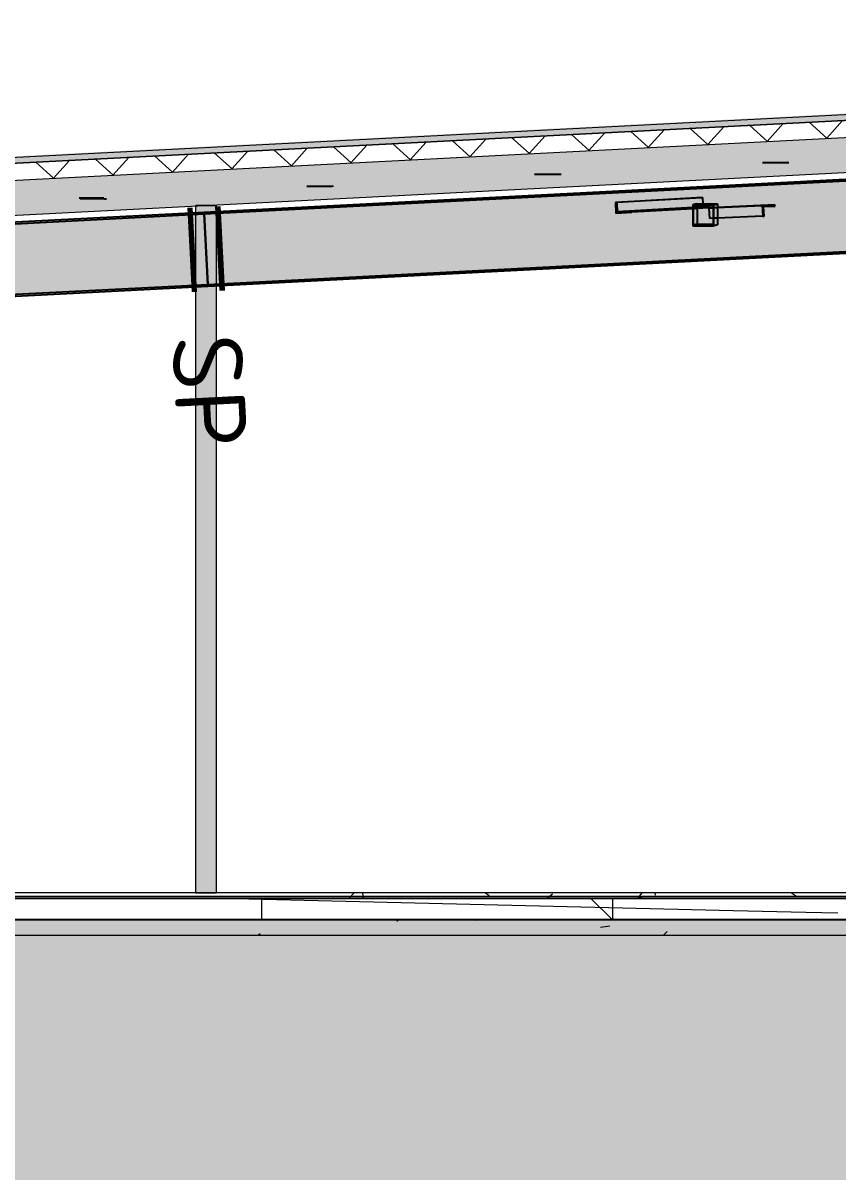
# Model space of a CAD drawing. Header units: millimetres. Extents: x 632 to 645312, y -3890 to 22200.
# Drawn here: x 583720 to 589523, y 3197 to 11433 of the extents above; entities that cross this region are included whole.
import ezdxf

# ---------------------------------------------------------------- set-up
doc = ezdxf.new("R2010")
doc.units = ezdxf.units.MM
doc.linetypes.add('Dash', pattern=[7, 5, -2])
for name, color, linetype, lineweight in [('A-230-H-FLOOR', 190, 'Continuous', 13), ('A-230-M_FLOOR', 192, 'Continuous', 13), ('A-270-M_ROOF', 132, 'Continuous', 13), ('C-920-M_TOPO', 7, 'Continuous', 13), ('S-280-M_COLUMN', 52, 'Continuous', 13), ('S-280-M_STRUCT_FRAME', 12, 'Continuous', 13), ('Z-000-T_TEXT', 131, 'Continuous', 25), ('Z-230-A_LEVEL', 51, 'Continuous', 13)]:
    doc.layers.add(name, color=color, linetype=linetype, lineweight=lineweight)
doc.styles.add('ISOCPEUR_2', font='isocpeur.ttf', dxfattribs={"height": 500})
pattern_1 = [(50, (4325937.9, 0), (1457.472, -127.512), [152.4, -1676.4]), (355, (4325937.9, 0), (-281.94, 1528.454), [121.92, -1341.12]), (100.451, (4326059.3, -10.6), (1175.54, 1400.933), [129.52, -1424.72]), (46.184, (4325937.9, 406.4), (2168.63, -336.34), [228.6, -2514.6]), (96.636, (4326118.6, 378.4), (1899.22, 1979.42), [194.28, -2137.08]), (351.184, (4325938, 406.4), (1899.24, 1979.4), [182.88, -2011.68]), (21, (4326141.1, 304.8), (1212.915, -818.12), [152.4, -1676.4]), (326, (4326141.1, 304.8), (494.417, 1473.504), [121.92, -1341.12]), (71.451, (4326242.2, 236.6), (1707.337, 655.37), [129.52, -1424.72]), (37.5, (4325937.9, 0), (24.7094, 676.44), [67.056, -1257.808, 67.056, -1294.384, -1346.2]), (37.5, (4325937.9, 0), (24.7094, 676.44), [-2686.304, 67.056, -1279.144]), (7.5, (4325937.9, 0), (534.558, 801.444), [67.056, -709.168, 67.056, -1227.328, -513.08]), (7.5, (4325937.9, 0), (534.558, 801.444), [-2070.608, 67.056, -446.024]), (327.5, (4325484.76, 0), (1084.7275, -45.831), [67.056, -440.944, 67.056, -1517.904, -2103.12]), (327.5, (4325484.76, 0), (1084.7275, -45.831), [-2092.96, 67.056, -2036.064]), (317.5, (4325281.6, 0), (1185.035, 203.414), [67.056, -593.344, 67.056, -985.52, -1493.52]), (317.5, (4325281.6, 0), (1185.035, 203.414), [-1712.976, 67.056, -1426.464])]

# ---------------------------------------------------------------- blocks, each defined once
blk = doc.blocks.new('25021-APA-ZZ-ZZ-M3-AR-000001_V3_rvt-8-S6_501-SECTION C1')
at = {"layer": 'A-230-H-FLOOR', "lineweight": 5}
h = blk.add_hatch(dxfattribs=at)
h.set_pattern_fill('FP_44', style=0, pattern_type=2)
h.set_pattern_definition(pattern_1)
h.paths.add_polyline_path([(4311938.9, 4940), (4312657.3, 4940), (4312657.3, 5050), (4307826.8, 5050), (4307826.8, 4940), (4309591.9, 4940)])
h.paths.add_polyline_path([(4282895, 4940), (4283036.9, 4940), (4283036.9, 5050), (4282803.7, 5050), (4282803.7, 4940)])
h.paths.add_polyline_path([(4283204.6, 4940), (4307676.8, 4940), (4307676.8, 5050), (4283204.6, 5050), (4283204.6, 5047.5)])
h.paths.add_polyline_path([(4307831.6, 5200), (4312657.3, 5200), (4312657.3, 5240), (4307826.8, 5240), (4307826.8, 5200)])
h.paths.add_polyline_path([(4297857, 5200), (4307676.8, 5200), (4307676.8, 5240), (4283204.6, 5240), (4283204.6, 5200), (4293163, 5200)])
h.paths.add_polyline_path([(4282891.1, 5200), (4283036.9, 5200), (4283036.9, 5240), (4282803.7, 5240), (4282803.7, 5235), (4282891.1, 5235), (4282891.1, 5230.3)])
h = blk.add_hatch(dxfattribs=at)
h.set_pattern_fill('FP_44', style=0, pattern_type=2)
h.set_pattern_definition(pattern_1)
h.paths.add_polyline_path([(4282803.7, 4940), (4283036.9, 4940), (4283036.9, 5050), (4282803.7, 5050), (4282803.7, 5047.5)])
h.paths.add_polyline_path([(4312657.3, 4940), (4312657.3, 5050), (4307826.8, 5050), (4307826.8, 4940), (4311938.9, 4940)])
h.paths.add_polyline_path([(4302550.9, 4940), (4307676.8, 4940), (4307676.8, 5050), (4283204.6, 5050), (4283204.6, 4940), (4297857, 4940)])
h.paths.add_polyline_path([(4302550.9, 5200), (4307676.8, 5200), (4307676.8, 5215), (4283204.6, 5215), (4283204.6, 5200), (4297857, 5200)])
h.paths.add_polyline_path([(4311938.9, 5200), (4312657.3, 5200), (4312657.3, 5215), (4307826.8, 5215), (4307826.8, 5200), (4309591.9, 5200)])
h.paths.add_polyline_path([(4282891.1, 5200), (4283036.9, 5200), (4283036.9, 5215), (4282891.1, 5215)])
at = {"layer": 'A-270-M_ROOF', "transparency": 33554432}
h = blk.add_hatch(color=9, dxfattribs=at)
h.paths.add_polyline_path([(4280622.8, 9735.4), (4307676.8, 11131.7), (4307676.8, 11171.8), (4280622.8, 9775.5)])
h.paths.add_polyline_path([(4307826.8, 11139.5), (4312657.3, 11388.8), (4312657.3, 11428.9), (4307826.8, 11179.5)])
at = {"layer": 'A-270-M_ROOF', "lineweight": 5}
h = blk.add_hatch(dxfattribs=at)
h.set_pattern_fill('FP_46', angle=225, style=0, pattern_type=2)
h.set_pattern_definition([(47.955, (4325937.9, -8e-07), (-222.7857, 200.9142), []), (137.955, (4325937.9, -8e-07), (-200.9142, -222.7857), [])])
h.paths.add_polyline_path([(4280622.8, 9615.3), (4307676.8, 11011.6), (4307676.8, 11131.7), (4280622.8, 9735.4), (4280622.8, 9674.2)])
h.paths.add_polyline_path([(4307826.8, 11019.3), (4312657.3, 11268.6), (4312657.3, 11388.8), (4307826.8, 11139.5), (4307826.8, 11062.2)])
at = {"layer": 'A-270-M_ROOF', "lineweight": 5, "transparency": 33554432}
h = blk.add_hatch(color=9, dxfattribs=at)
h.paths.add_polyline_path([(4280622.9, 9775.5), (4307676.8, 11171.8), (4307676.8, 11176.3), (4307460.4, 11165.2), (4307416.6, 11167.5), (4280781.3, 9792.8)])
h.paths.add_polyline_path([(4307826.8, 11179.5), (4312657.3, 11428.9), (4312657.3, 11433.4), (4307826.8, 11183.8)])
h = blk.add_hatch(color=10, dxfattribs=at)
h.paths.add_polyline_path([(4280622.9, 9735.4), (4307676.8, 11131.7), (4307676.8, 11136.3), (4307460.4, 11125.1), (4307416.6, 11127.4), (4280781.3, 9752.7)])
h.paths.add_polyline_path([(4307826.8, 11139.5), (4312657.3, 11388.8), (4312657.3, 11393.4), (4307826.8, 11143.7)])
h = blk.add_hatch(color=254, dxfattribs=at)
h.paths.add_polyline_path([(4284252.3, 9552.3), (4307676.8, 10761.2), (4307676.8, 11011.6), (4280622.8, 9615.3), (4280622.8, 9572.6), (4280777.7, 9588.8), (4280862.3, 9588), (4280862.7, 9582.1), (4284241.8, 9756.3), (4284251.2, 9573.4)])
h.paths.add_polyline_path([(4307826.8, 10769), (4312657.3, 11018.3), (4312657.3, 11268.6), (4307826.8, 11019.3), (4307826.8, 10830.9)])
at = {"layer": 'C-920-M_TOPO', "transparency": 33554432}
h = blk.add_hatch(color=8, dxfattribs=at)
h.paths.add_polyline_path([(4279081.1, 3196.8), (4354184.5, 3196.8), (4354184.5, 4131.9), (4346414, 4300), (4341180.1, 4371.1), (4338593.7, 4424.5), (4334961.5, 4500), (4312144.8, 4500), (4312144.8, 4851.4), (4308451.8, 4900.8), (4307826.8, 4914), (4307826.8, 4900), (4308451.8, 4898), (4308451.8, 4500), (4307051.8, 4500), (4307051.8, 4900), (4307676.8, 4900), (4307676.8, 4917.5), (4301970.2, 5050), (4283204.6, 5050), (4283204.6, 4900), (4283892.5, 4900), (4283892.5, 4500), (4282319.8, 4500), (4282319.8, 4900), (4283036.9, 4900), (4283036.9, 5050), (4282732.8, 5050), (4282732.7, 5107.9), (4281491.7, 5054), (4281071.9, 5050.3), (4279081.1, 5053.1), (4279081.1, 3265.8)])
h.paths.add_polyline_path([(4281088.4, 5170.5), (4281428.1, 5176.2), (4282748.3, 5235), (4282891.1, 5235), (4282891.1, 5200), (4283036.9, 5200), (4283036.9, 5249), (4279081.1, 5267.2), (4279081.1, 5173.3), (4281071.9, 5170.5)])
h.paths.add_polyline_path([(4283204.6, 5200), (4293163, 5202.2), (4283204.6, 5248.2)])
at = {"layer": 'S-280-M_COLUMN', "lineweight": 5, "transparency": 33554432}
h = blk.add_hatch(color=10, dxfattribs=at)
h.paths.add_polyline_path([(4295468, 5240), (4295476.7, 5240), (4295476.7, 9556.1), (4295466.7, 9555.6), (4295466.7, 5240)])
h.paths.add_polyline_path([(4295466.7, 10084.5), (4295476.7, 10085), (4295476.7, 10134.9), (4295466.7, 10134.9), (4295466.7, 10087.7)])
h = blk.add_hatch(color=10, dxfattribs=at)
h.paths.add_polyline_path([(4295474.2, 5240), (4295476.7, 5240), (4295474.5, 9556), (4295471.7, 9555.9), (4295472.3, 5240)])
h.paths.add_polyline_path([(4295471.7, 10084.8), (4295476.7, 10085), (4295476.7, 10134.9), (4295471.7, 10134.9), (4295471.7, 10087.7)])
blk.add_hatch(color=10, dxfattribs=at).paths.add_polyline_path([(4295606.7, 5240), (4295606.7, 9562.8), (4295556.5, 9560.3), (4295530, 10087.8), (4295606.7, 10091.7), (4295606.7, 10134.9), (4295476.7, 10134.9), (4295476.7, 10085), (4295529.2, 10087.7), (4295555.7, 9560.2), (4295476.7, 9556.1), (4295476.7, 5240)])
blk.add_hatch(color=10, dxfattribs=at).paths.add_polyline_path([(4295606.7, 5240), (4295606.7, 9562.8), (4295556.5, 9560.3), (4295530, 10087.8), (4295606.7, 10091.7), (4295606.7, 10134.9), (4295476.7, 10134.9), (4295476.7, 10085), (4295529.2, 10087.7), (4295555.7, 9560.2), (4295476.7, 9556.1), (4295476.7, 5240)])
h = blk.add_hatch(color=10, dxfattribs=at)
h.paths.add_polyline_path([(4295611.7, 5240), (4295616.7, 5240), (4295615.3, 9563.3), (4295606.7, 9562.8), (4295606.7, 5240)])
h.paths.add_polyline_path([(4295606.7, 10091.7), (4295616.7, 10092.3), (4295615.3, 10134.9), (4295606.7, 10134.9)])
h = blk.add_hatch(color=10, dxfattribs=at)
h.paths.add_polyline_path([(4295609.2, 5240), (4295611.7, 5240), (4295609.4, 9563), (4295606.7, 9562.8), (4295606.7, 5240)])
h.paths.add_polyline_path([(4295606.7, 10091.7), (4295611.7, 10092), (4295611, 10134.9), (4295606.7, 10134.9)])
at = {"layer": 'A-230-M_FLOOR', "color": 53, "lineweight": 5}
for p, q in [((4312682.3, 5240), (4282803.7, 5240)), ((4312682.3, 5215), (4282803.7, 5215)), ((4282803.7, 4940), (4312682.3, 4940)), ((4282803.7, 4940), (4312682.3, 4940))]:
    blk.add_line(p, q, dxfattribs=at)
at = {"layer": 'A-270-M_ROOF', "color": 53, "lineweight": 5}
for p, q in [((4312682.3, 11430.1), (4293436.8, 10436.9)), ((4312682.3, 11390.1), (4293439.3, 10396.9)), ((4293439.3, 10396.9), (4312682.3, 11390.1)), ((4280622.8, 9615.3), (4312682.3, 11269.9)), ((4282166.5, 9444.6), (4312682.3, 11019.6))]:
    blk.add_line(p, q, dxfattribs=at)
at = {"layer": 'C-920-M_TOPO', "color": 53, "lineweight": 5}
for p, q in [((4295651.4, 5200), (4293643.8, 5200)), ((4299298, 5112), (4295651.4, 5200)), ((4299816.2, 5100), (4299298, 5112)), ((4300043.2, 5094.7), (4299816.2, 5100))]:
    blk.add_line(p, q, dxfattribs=at)
at = {"layer": 'S-280-M_COLUMN', "color": 53, "lineweight": 5}
for p, q in [((4295466.7, 10134.9), (4295466.7, 10131.1)), ((4295466.7, 10134.9), (4295468, 10134.9)), ((4295466.7, 10134.9), (4295468, 10134.9)), ((4295466.7, 10131.1), (4295466.7, 5240)), ((4295468, 10134.9), (4295471.7, 10134.9)), ((4295468, 10134.9), (4295471.7, 10134.9)), ((4295471.7, 10134.9), (4295476.7, 10134.9)), ((4295472.3, 10134.9), (4295471.7, 10134.9)), ((4295474.2, 10134.9), (4295471.7, 10134.9)), ((4295474.2, 10134.9), (4295472.3, 10134.9)), ((4295474.1, 10134.9), (4295476.7, 10134.9)), ((4295476.7, 10134.9), (4295474.2, 10134.9)), ((4295476.7, 10134.9), (4295474.2, 10134.9)), ((4295476.7, 10134.9), (4295541.6, 10134.9)), ((4295541.6, 10134.9), (4295476.7, 10134.9)), ((4295476.7, 10134.9), (4295541.6, 10134.9)), ((4295541.6, 10134.9), (4295476.7, 10134.9)), ((4295541.6, 10134.9), (4295606.7, 10134.9)), ((4295606.7, 10134.9), (4295541.6, 10134.9)), ((4295541.6, 10134.9), (4295606.7, 10134.9)), ((4295606.7, 10134.9), (4295541.6, 10134.9)), ((4295606.7, 10134.9), (4295609.3, 10134.9)), ((4295606.7, 10134.9), (4295616.7, 10134.9)), ((4295609.2, 10134.9), (4295606.7, 10134.9)), ((4295609.2, 10134.9), (4295606.7, 10134.9)), ((4295611, 10134.9), (4295609.2, 10134.9)), ((4295611, 10134.9), (4295609.2, 10134.9)), ((4295611.7, 10134.9), (4295611, 10134.9)), ((4295611.7, 10134.9), (4295611, 10134.9)), ((4295611.7, 10134.9), (4295615.3, 10134.9)), ((4295615.3, 10134.9), (4295616.7, 10134.9)), ((4295616.7, 5240), (4295616.7, 10134.9)), ((4295466.7, 5240), (4295468, 5240)), ((4295466.7, 5240), (4295468, 5240)), ((4295468, 5240), (4295471.7, 5240)), ((4295468, 5240), (4295471.7, 5240)), ((4295471.7, 5240), (4295476.7, 5240)), ((4295472.3, 5240), (4295471.7, 5240)), ((4295476.7, 5240), (4295471.7, 5240)), ((4295476.7, 5240), (4295472.3, 5240)), ((4295474.1, 5240), (4295476.7, 5240)), ((4295606.7, 5240), (4295476.7, 5240)), ((4295476.7, 5240), (4295606.7, 5240)), ((4295606.7, 5240), (4295476.7, 5240)), ((4295476.7, 5240), (4295606.7, 5240)), ((4295606.7, 5240), (4295611.7, 5240)), ((4295606.7, 5240), (4295609.3, 5240)), ((4295609.2, 5240), (4295606.7, 5240)), ((4295609.2, 5240), (4295606.7, 5240)), ((4295611.7, 5240), (4295609.2, 5240)), ((4295611, 5240), (4295609.2, 5240)), ((4295611.7, 5240), (4295611, 5240)), ((4295611.7, 5240), (4295615.3, 5240)), ((4295611.7, 5240), (4295616.7, 5240)), ((4295615.3, 5240), (4295616.7, 5240))]:
    blk.add_line(p, q, dxfattribs=at)
blk = doc.blocks.new('NRP_Framing-Steel-Purlin Z - P914 - EZ250-15-4004951-S6_501-SECTION C1')
at = {"layer": 'S-280-M_STRUCT_FRAME', "color": 150, "lineweight": 25}
blk.add_line((4299693.7, 10439.4), (4299680.3, 10438.7), dxfattribs=at)
blk = doc.blocks.new('NRP_Framing-Steel-Purlin Z - P914 - EZ250-15-4004953-S6_501-SECTION C1')
at = {"layer": 'S-280-M_STRUCT_FRAME', "color": 150, "lineweight": 25}
blk.add_line((4298071.3, 10355.6), (4298057.8, 10355), dxfattribs=at)
blk = doc.blocks.new('NRP_Framing-Steel-Purlin Z - P914 - EZ250-15-4004941-S6_501-SECTION C1')
at = {"layer": 'S-280-M_STRUCT_FRAME', "color": 150, "lineweight": 25}
blk.add_line((4296448.8, 10271.9), (4296435.4, 10271.3), dxfattribs=at)
blk = doc.blocks.new('NRP_Framing-Steel-Purlin Z - P914 - EZ250-15-4145883-S6_501-SECTION C1')
at = {"layer": 'S-280-M_STRUCT_FRAME', "color": 150, "lineweight": 25}
for p, q in [((4294820.5, 10180.2), (4294645.8, 10181.3)), ((4294834, 10180.2), (4294820.5, 10180.2))]:
    blk.add_line(p, q, dxfattribs=at)
blk = doc.blocks.new('NRP_Framing-Steel-Purlin Z - P916 - EZ250-24-V72-S6_501-SECTION C1')
at = {"layer": 'S-280-M_STRUCT_FRAME', "color": 1, "lineweight": 25}
blk.add_line((4299681.9, 10438.7), (4299505.6, 10438.7), dxfattribs=at)
blk = doc.blocks.new('NRP_Framing-Steel-Purlin Z - P916 - EZ250-24-V73-S6_501-SECTION C1')
at = {"layer": 'S-280-M_STRUCT_FRAME', "color": 1, "lineweight": 25}
blk.add_line((4298059.5, 10355), (4297883.2, 10355), dxfattribs=at)
blk = doc.blocks.new('NRP_Framing-Steel-Purlin Z - P916 - EZ250-24-V74-S6_501-SECTION C1')
at = {"layer": 'S-280-M_STRUCT_FRAME', "color": 1, "lineweight": 25}
blk.add_line((4296437, 10271.3), (4296260.7, 10271.3), dxfattribs=at)
blk = doc.blocks.new('NRP_Framing-Steel-Purlin Z - P916 - EZ250-24-V75-S6_501-SECTION C1')
at = {"layer": 'S-280-M_STRUCT_FRAME', "color": 1, "lineweight": 25}
blk.add_line((4294814.6, 10187.5), (4294638.2, 10187.5), dxfattribs=at)
blk = doc.blocks.new('NRP_Framing-Steel-SHS - S440 - 150x150x5_0SHS-3965104-S6_501-SECTION C1')
at = {"layer": 'S-280-M_STRUCT_FRAME', "linetype": 'Dash', "lineweight": 25}
for points in [[(4299009.9, 10140.4), (4299160.1, 10140.5), (4299185.6, 10146.3), (4299035.8, 10146.3)], [(4299015, 9995.4), (4299040.9, 10001.3), (4299040.8, 10112.8), (4299036.2, 10112.5), (4299036.2, 10120.6), (4299040.8, 10121.3), (4299040.8, 10135.4), (4299015, 10135.4), (4299015, 9995.5)], [(4299160.1, 9990.5), (4299185.7, 9996.3), (4299183.8, 10145.9), (4299160.1, 10140.5), (4299160.1, 10116.5)], [(4299015, 9995.4), (4299155.1, 9995.5), (4299155.1, 10001.3), (4299040.9, 10001.3)]]:
    blk.add_hatch(color=256, dxfattribs=at).paths.add_polyline_path(points)
h = blk.add_hatch(color=256, dxfattribs=at)
h.paths.add_polyline_path([(4299009.9, 9990.4), (4299160.1, 9990.5), (4299160.1, 10140.5), (4299009.9, 10140.4)])
h.paths.add_polyline_path([(4299015, 9995.4), (4299015, 10135.4), (4299155.1, 10135.5), (4299155.1, 9995.5)])
at = {"layer": 'S-280-M_STRUCT_FRAME', "lineweight": 25}
for p, q in [((4299035.8, 10146.3), (4299009.9, 10140.4)), ((4299160.1, 10140.5), (4299009.9, 10140.4)), ((4299009.9, 10140.4), (4299009.9, 9990.4)), ((4299015, 10135.4), (4299155.1, 10135.5)), ((4299015, 9995.4), (4299015, 10135.4)), ((4299035.8, 10146.3), (4299185.6, 10146.3)), ((4299040.8, 10135.4), (4299040.8, 10121.3)), ((4299155.1, 10135.5), (4299155.1, 9995.5)), ((4299160.1, 10140.5), (4299185.6, 10146.3)), ((4299160.1, 9990.5), (4299160.1, 10140.5)), ((4299185.6, 10146.3), (4299185.6, 10120.6)), ((4299040.8, 10112.8), (4299040.9, 10001.3)), ((4299009.9, 9990.4), (4299160.1, 9990.5)), ((4299040.9, 10001.3), (4299015, 9995.4)), ((4299155.1, 9995.5), (4299015, 9995.4)), ((4299040.9, 10001.3), (4299155.1, 10001.3)), ((4299185.7, 9996.3), (4299160.1, 9990.5)), ((4299185.6, 10045.5), (4299185.7, 9996.3))]:
    blk.add_line(p, q, dxfattribs=at)
at = {"layer": 'S-280-M_STRUCT_FRAME', "linetype": 'Dash', "lineweight": 25}
for p, q in [((4299040.8, 10121.3), (4299040.8, 10112.9)), ((4299185.6, 10120.5), (4299185.6, 10045.6))]:
    blk.add_line(p, q, dxfattribs=at)
blk = doc.blocks.new('NRP_Framing-Steel-EA - RB725 - 75x75x8EA-4012080-S6_501-SECTION C1')
at = {"layer": 'S-280-M_STRUCT_FRAME', "linetype": 'Dash', "lineweight": 25}
for points in [[(4298458.6, 10155.3), (4298470.7, 10155.9), (4299079.2, 10190.7), (4299074, 10190.4)], [(4298462, 10080.3), (4298575.6, 10086.2), (4298575.2, 10094.2), (4298473.7, 10088.9), (4298470.7, 10155.9), (4298458.6, 10155.3)], [(4298473.7, 10088.9), (4299009.9, 10119.1), (4299009.9, 10119.6)]]:
    blk.add_hatch(color=256, dxfattribs=at).paths.add_polyline_path(points)
h = blk.add_hatch(color=256, dxfattribs=at)
h.paths.add_polyline_path([(4298473.7, 10088.9), (4299009.9, 10119.6), (4299010.4, 10140.5), (4299040.9, 10146.3), (4299081.5, 10146.3), (4299079.2, 10190.7), (4298470.7, 10155.9), (4298473.5, 10094.2)])
h.paths.add_polyline_path([(4299040.8, 10121.4), (4299082.6, 10125.7), (4299082.1, 10135.4), (4299040.8, 10135.4), (4299040.8, 10125.7)])
h = blk.add_hatch(color=256, dxfattribs=at)
h.paths.add_polyline_path([(4298575.6, 10086.2), (4299009.9, 10111), (4299009.9, 10119.1), (4298575.2, 10094.2)])
h.paths.add_polyline_path([(4299036.2, 10112.5), (4299127.3, 10117.7), (4299126.8, 10125.7), (4299036.2, 10120.6)])
at = {"layer": 'S-280-M_STRUCT_FRAME', "lineweight": 25}
for p, q in [((4299074, 10190.4), (4298458.6, 10155.3)), ((4298470.7, 10155.9), (4298458.6, 10155.3)), ((4298458.6, 10155.3), (4298462, 10080.3)), ((4299079.2, 10190.7), (4298470.7, 10155.9)), ((4298473.7, 10088.9), (4298470.7, 10155.9)), ((4299074, 10190.4), (4299076.2, 10190.5)), ((4299079.2, 10190.7), (4299081.5, 10146.3)), ((4299082.1, 10135.4), (4299082.7, 10123.8)), ((4298462, 10080.3), (4298575.6, 10086.2)), ((4299009.9, 10119.6), (4298473.7, 10088.9)), ((4298575.2, 10094.2), (4298473.7, 10088.9)), ((4299009.9, 10119.1), (4298575.2, 10094.2)), ((4298575.6, 10086.2), (4298575.2, 10094.2)), ((4299009.9, 10111), (4298575.6, 10086.2)), ((4299126.8, 10125.7), (4299036.2, 10120.6)), ((4299127.3, 10117.7), (4299036.2, 10112.5)), ((4299082.7, 10123.8), (4299040.8, 10121.4)), ((4299082.7, 10123.8), (4299123.8, 10125.6)), ((4299126.8, 10125.7), (4299127.3, 10117.7))]:
    blk.add_line(p, q, dxfattribs=at)
at = {"layer": 'S-280-M_STRUCT_FRAME', "linetype": 'Dash', "lineweight": 25}
for p, q in [((4299081.5, 10146.3), (4299082.1, 10135.5)), ((4299040.8, 10121.4), (4299010, 10119.6)), ((4299036.1, 10120.5), (4299010, 10119.1)), ((4299036.1, 10112.5), (4299010, 10111))]:
    blk.add_line(p, q, dxfattribs=at)
blk = doc.blocks.new('NRP_Framing-Steel-EA - RB725 - 75x75x8EA-4012505-S6_501-SECTION C1')
at = {"layer": 'S-280-M_STRUCT_FRAME', "linetype": 'Dash', "lineweight": 25}
h = blk.add_hatch(color=256, dxfattribs=at)
h.paths.add_polyline_path([(4299131.3, 10043.2), (4299155.1, 10044.2), (4299154.4, 10119.2), (4299127.4, 10118.1), (4299129.7, 10074.6)])
h.paths.add_polyline_path([(4299184.2, 10045.4), (4299507.6, 10059.4), (4299503.4, 10134.3), (4299183.9, 10120.5)])
blk.add_hatch(color=256, dxfattribs=at).paths.add_polyline_path([(4299507.6, 10059.4), (4299517.4, 10059.9), (4299513.7, 10126.8), (4299595.5, 10131.1), (4299595.1, 10139.1), (4299503.4, 10134.3)])
at = {"layer": 'S-280-M_STRUCT_FRAME', "lineweight": 25}
for p, q in [((4299183.9, 10120.5), (4299503.4, 10134.3)), ((4299595.1, 10139.1), (4299188.6, 10121.5)), ((4299595.1, 10139.1), (4299503.4, 10134.3)), ((4299503.4, 10134.3), (4299507.6, 10059.4)), ((4299513.7, 10126.8), (4299595.5, 10131.1)), ((4299595.5, 10131.1), (4299595.1, 10139.1)), ((4299127.4, 10118.1), (4299154.4, 10119.2)), ((4299131.3, 10043.2), (4299127.4, 10118.1)), ((4299129.7, 10118.2), (4299155.1, 10119.6)), ((4299507.6, 10059.4), (4299184.2, 10045.4)), ((4299185.6, 10121.3), (4299188.6, 10121.5)), ((4299507.6, 10059.4), (4299517.4, 10059.9)), ((4299517.4, 10059.9), (4299513.7, 10126.8)), ((4299155.1, 10044.2), (4299131.3, 10043.2))]:
    blk.add_line(p, q, dxfattribs=at)
at = {"layer": 'S-280-M_STRUCT_FRAME', "linetype": 'Dash', "lineweight": 25}
for p, q in [((4299154.4, 10119.2), (4299183.9, 10120.5)), ((4299155.2, 10119.6), (4299185.6, 10121.3)), ((4299184.2, 10045.4), (4299155.2, 10044.2))]:
    blk.add_line(p, q, dxfattribs=at)
blk = doc.blocks.new('NRP_Splice _v3_ - NRP_Splice-3209833-S6_501-SECTION C1')
at = {"layer": 'Z-000-T_TEXT', "lineweight": 70}
for p, q in [((4295428, 10118.5), (4295458.9, 9519.3)), ((4295428, 10118.5), (4295458.9, 9519.3)), ((4295627.7, 10128.8), (4295658.6, 9529.6)), ((4295658.6, 9529.6), (4295627.7, 10128.8))]:
    blk.add_line(p, q, dxfattribs=at)

msp = doc.modelspace()

# ---------------------------------------------------------------- hatches: boundary and pattern name
at = {"layer": 'A-230-H-FLOOR'}
h = msp.add_hatch(dxfattribs=at)
h.set_pattern_fill('FP_49', color=256, style=0, pattern_type=2)
h.set_pattern_definition([(45, (615418.1, 0), (-1414.214, 0), [750, -3000]), (45, (616418.1, 1000), (-1414.214, 0), [750, -3000]), (45, (617418.1, -300), (-1414.214, 0), [250, -2000]), (90, (617418.13, 500), (-500, 500), [500, -2000]), (315, (617418.1, 1000), (0, 2828.43), [500, -3000]), (0, (616418.1, 1000), (2000, 2000), [300, -1000]), (0, (613918.1, 2000), (2000, 2000), [300, -2000])])
h.paths.add_polyline_path([(602137.5, 5050), (602137.5, 5200), (572213, 5200), (572213, 5050), (601419.1, 5050)])
at = {"layer": 'S-280-M_STRUCT_FRAME', "lineweight": 5}
for points in [[(585010.2, 10074.6), (597117.2, 10698.6), (597116.5, 10711.8), (585009.5, 10087.8)], [(585036.7, 9560.3), (597143.7, 10184.3), (597143, 10197.4), (585036.1, 9573.4)], [(572284.2, 9418.6), (572518.4, 9430.7), (572520.6, 9438.2), (572581.3, 9444.8), (572670.2, 9444.8), (572670.2, 9438.5), (585010.1, 10074.6), (585009.4, 10087.7), (572283.5, 9431.8)], [(572310.7, 8904.3), (585036.6, 9560.2), (585035.9, 9573.4), (572310, 8917.5)]]:
    msp.add_hatch(color=256, dxfattribs=at).paths.add_polyline_path(points)
h = msp.add_hatch(color=256, dxfattribs=at)
h.paths.add_polyline_path([(585036.1, 9573.4), (597143, 10197.4), (597124.4, 10558.9), (596519.2, 10524.9), (596515.8, 10599.8), (597120.4, 10634.8), (597117.2, 10698.6), (585010.2, 10074.6)])
h.paths.add_polyline_path([(588495.2, 9990.4), (588490.2, 9990.4), (588490.2, 10111), (587942.2, 10080.3), (587938.9, 10155.3), (588559.5, 10190.7), (588562.9, 10146.3), (588665.8, 10146.3), (588665.9, 10121.3), (588668.9, 10121.5), (589075.3, 10139.1), (589075.3, 10131), (588993.9, 10126.8), (588997.7, 10059.9), (588983.7, 10059.2), (588665.9, 10045.5), (588665.9, 9996.3), (588635.4, 9990.5), (588521.1, 9990.4)])
h.paths.add_polyline_path([(588635.4, 10001.3), (588635.4, 10044.2), (588611.6, 10043.2), (588607.7, 10118.1), (588635.4, 10120), (588635.4, 10135.5), (588562.3, 10135.4), (588562.9, 10123.8), (588607.1, 10125.7), (588607.1, 10117.7), (588521, 10112.8), (588521.1, 10001.3), (588607.7, 10001.3)])
h = msp.add_hatch(color=256, dxfattribs=at)
h.paths.add_polyline_path([(572310, 8917.5), (585035.9, 9573.4), (585009.5, 10074.5), (572670.2, 9437.9), (572668.6, 9428.7), (572589.3, 9418.6), (572589.9, 9160.9), (572670.9, 9160.9), (572671, 9144.9), (572589.9, 9138.1), (572518.4, 9137.9), (572518.4, 9430.7), (572284.2, 9418.6), (572294.8, 9211.5)])
h.paths.add_polyline_path([(572719.5, 9180.5), (572717.9, 9255.5), (573101.7, 9274.6), (573189.8, 9276.5), (573189.8, 9268.5), (573101.7, 9264), (573101.7, 9199.6), (572725.6, 9180.5)])
h.paths.add_polyline_path([(572453.1, 9249.8), (572351.8, 9262.1), (572350.3, 9276.1), (572351.8, 9288.5), (572356.9, 9289.5), (572356.9, 9276.1), (572444.2, 9276.1), (572448.6, 9307.9), (572453.1, 9308.8), (572453.1, 9272.1)])
h.paths.add_polyline_path([(579854.7, 9546.6), (579849.6, 9546.6), (579849.6, 9663.1), (579339.7, 9634.4), (579336.3, 9709.4), (579965.2, 9745.4), (579968.6, 9702.7), (580025.8, 9702.7), (580025.9, 9673.1), (580557.1, 9697.5), (580557.1, 9689.5), (580461.4, 9684.6), (580465.3, 9617.7), (580296.3, 9609.8), (580025.9, 9595.1), (580025.9, 9552.7), (579994.8, 9546.7), (579881.1, 9546.6)])
h.paths.add_polyline_path([(579881.1, 9557.7), (579994.8, 9557.7), (579994.8, 9596), (579975.4, 9595.1), (579971.5, 9670), (579881.1, 9664.9), (579881.1, 9573.4)])
h.paths.add_polyline_path([(579968.6, 9678.5), (579994.8, 9680.6), (579994.8, 9691.7), (579968, 9691.6), (579968.5, 9680.6)])

# ---------------------------------------------------------------- linework, layer by layer
at = {"layer": 'A-230-M_FLOOR', "lineweight": 25}
for p, q in [((602137.5, 5200), (572213, 5200)), ((572213, 5050), (602137.5, 5050))]:
    msp.add_line(p, q, dxfattribs=at)
at = {"layer": 'S-280-M_STRUCT_FRAME', "lineweight": 25}
for p, q in [((585009.5, 10087.8), (597116.5, 10711.8)), ((585010.2, 10074.6), (597117.2, 10698.6)), ((585036.1, 9573.4), (597143, 10197.4)), ((585036.7, 9560.3), (597143.7, 10184.3)), ((572283.5, 9431.8), (585009.4, 10087.7)), ((572670.2, 9438.5), (585010.1, 10074.6)), ((585009.4, 10087.7), (585010.1, 10074.6)), ((585010.2, 10074.6), (585009.5, 10087.8)), ((585010.1, 10074.6), (585035.9, 9573.4)), ((585036.1, 9573.4), (585010.2, 10074.6)), ((572310, 8917.5), (585035.9, 9573.4)), ((572310.7, 8904.3), (585036.6, 9560.2)), ((585035.9, 9573.4), (585036.6, 9560.2)), ((585036.7, 9560.3), (585036.1, 9573.4))]:
    msp.add_line(p, q, dxfattribs=at)
at = {"layer": 'Z-230-A_LEVEL'}
msp.add_line((549528.4, 5200), (645312.1, 5200), dxfattribs=at)

# ---------------------------------------------------------------- block references
at = {"color": 10, "lineweight": 5}
msp.add_blockref('25021-APA-ZZ-ZZ-M3-AR-000001_V3_rvt-8-S6_501-SECTION C1', (-3710519.8, 0), dxfattribs=at)
at = {"layer": 'S-280-M_STRUCT_FRAME', "color": 1, "lineweight": 25}
for name in ['NRP_Framing-Steel-Purlin Z - P916 - EZ250-24-V72-S6_501-SECTION C1', 'NRP_Framing-Steel-Purlin Z - P916 - EZ250-24-V73-S6_501-SECTION C1', 'NRP_Framing-Steel-Purlin Z - P916 - EZ250-24-V74-S6_501-SECTION C1', 'NRP_Framing-Steel-Purlin Z - P916 - EZ250-24-V75-S6_501-SECTION C1']:
    msp.add_blockref(name, (-3710519.8, 0), dxfattribs=at)
at = {"layer": 'S-280-M_STRUCT_FRAME', "color": 150, "lineweight": 25}
for name in ['NRP_Framing-Steel-Purlin Z - P914 - EZ250-15-4004951-S6_501-SECTION C1', 'NRP_Framing-Steel-Purlin Z - P914 - EZ250-15-4004953-S6_501-SECTION C1', 'NRP_Framing-Steel-Purlin Z - P914 - EZ250-15-4004941-S6_501-SECTION C1', 'NRP_Framing-Steel-Purlin Z - P914 - EZ250-15-4145883-S6_501-SECTION C1']:
    msp.add_blockref(name, (-3710519.8, 0), dxfattribs=at)
at = {"layer": 'S-280-M_STRUCT_FRAME', "linetype": 'Dash', "lineweight": 25}
for name in ['NRP_Framing-Steel-EA - RB725 - 75x75x8EA-4012080-S6_501-SECTION C1', 'NRP_Framing-Steel-SHS - S440 - 150x150x5_0SHS-3965104-S6_501-SECTION C1', 'NRP_Framing-Steel-EA - RB725 - 75x75x8EA-4012505-S6_501-SECTION C1']:
    msp.add_blockref(name, (-3710519.8, 0), dxfattribs=at)
at = {"layer": 'Z-000-T_TEXT', "lineweight": 70}
msp.add_blockref('NRP_Splice _v3_ - NRP_Splice-3209833-S6_501-SECTION C1', (-3710519.8, 0), dxfattribs=at)

# ---------------------------------------------------------------- texts
at = {"layer": 'Z-000-T_TEXT', "insert": (585276.2, 9229.2), "char_height": 500, "width": 962.025, "attachment_point": 1, "rotation": 272.95052, "style": 'ISOCPEUR_2'}
msp.add_mtext('SP', dxfattribs=at)

doc.saveas('drawing.dxf')
